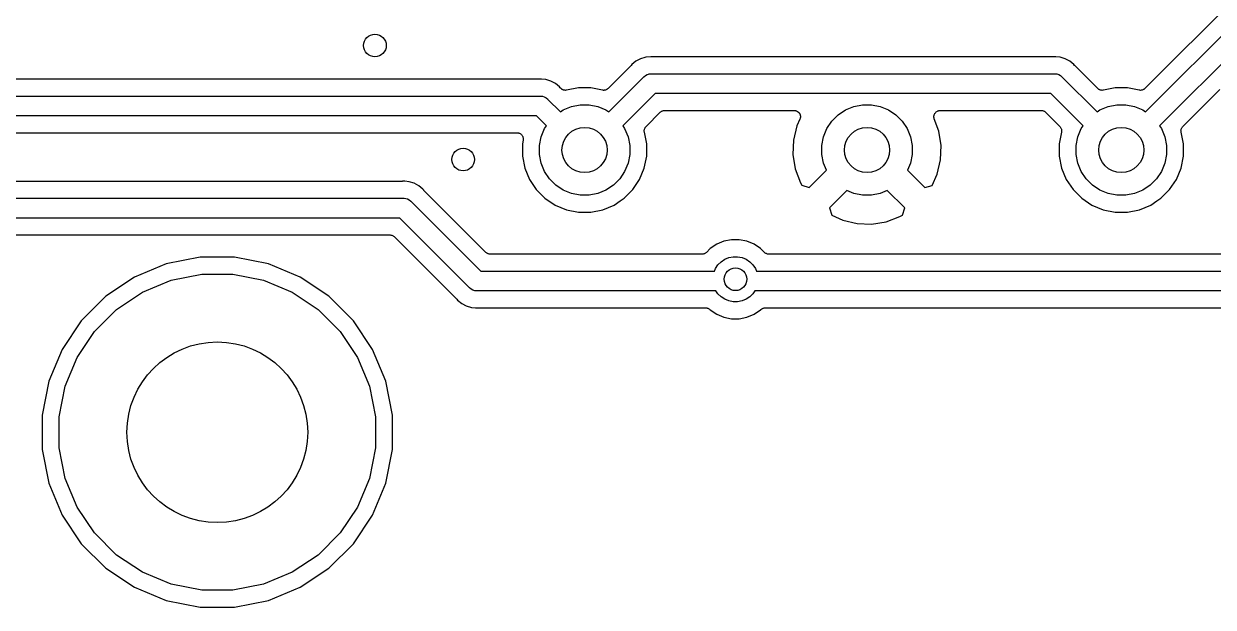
# Model space of a CAD drawing. Extents: x 13 to 148, y -136 to -18.
# Drawn here: x 73.07 to 94.13, y -54.6 to -44.26 of the extents above; entities that cross this region are included whole.
import ezdxf

# ---------------------------------------------------------------- set-up
doc = ezdxf.new("R2010")
doc.units = 0
doc.layers.add('BLACK', color=7, linetype='CONTINUOUS')

msp = doc.modelspace()

# ---------------------------------------------------------------- linework, layer by layer
at = {"layer": 'BLACK', "linetype": 'CONTINUOUS'}
for p, q in [((97.1938, -41.1344), (92.9167, -45.4115)), ((92.9284, -45.8241), (97.4202, -41.3323)), ((97.6225, -41.625), (93.1759, -46.0716)), ((83.8188, -45.0094), (83.4167, -45.4115)), ((83.8217, -45.0059), (83.8188, -45.0094)), ((83.8251, -45.0026), (83.8217, -45.0059)), ((83.8261, -45.0014), (83.8251, -45.0026)), ((83.8375, -44.9875), (83.8261, -45.0014)), ((83.9098, -44.9281), (83.8375, -44.9875)), ((83.9923, -44.884), (83.9098, -44.9281)), ((84.0666, -44.8615), (83.9923, -44.884)), ((84.0819, -44.8569), (84.0666, -44.8615)), ((84.0666, -44.8615), (84.0666, -44.8615)), ((84.0666, -44.8615), (84.0666, -44.8615)), ((84.175, -44.8477), (84.0819, -44.8569)), ((84.193, -44.8495), (84.175, -44.8477)), ((84.1976, -44.8495), (84.193, -44.8495)), ((84.2022, -44.85), (84.1976, -44.8495)), ((84.2037, -44.85), (84.2022, -44.85)), ((91.2963, -44.85), (84.2037, -44.85)), ((91.3009, -44.8495), (91.2963, -44.85)), ((91.3055, -44.8496), (91.3009, -44.8495)), ((91.307, -44.8495), (91.3055, -44.8496)), ((91.325, -44.8477), (91.307, -44.8495)), ((91.343, -44.8495), (91.325, -44.8477)), ((91.4181, -44.8569), (91.343, -44.8495)), ((91.5077, -44.884), (91.4181, -44.8569)), ((91.5902, -44.9281), (91.5077, -44.884)), ((91.6625, -44.9875), (91.5902, -44.9281)), ((91.6739, -45.0015), (91.6625, -44.9875)), ((91.6772, -45.0047), (91.6739, -45.0015)), ((91.6801, -45.0084), (91.6772, -45.0047)), ((91.6812, -45.0095), (91.6801, -45.0084)), ((92.0833, -45.4115), (91.6812, -45.0095)), ((82.1913, -45.245), (49.7057, -45.245)), ((82.1959, -45.2445), (82.1913, -45.245)), ((82.2005, -45.2446), (82.1959, -45.2445)), ((82.202, -45.2445), (82.2005, -45.2446)), ((82.22, -45.2427), (82.202, -45.2445)), ((82.238, -45.2445), (82.22, -45.2427)), ((82.3131, -45.2519), (82.238, -45.2445)), ((82.4027, -45.279), (82.3131, -45.2519)), ((83.4284, -45.8241), (84.0452, -45.2073)), ((84.0452, -45.2073), (84.0507, -45.2007)), ((84.0507, -45.2007), (84.0773, -45.1788)), ((84.0773, -45.1788), (84.1077, -45.1625)), ((84.1077, -45.1625), (84.1305, -45.1556)), ((84.1305, -45.1556), (84.1407, -45.1525)), ((84.1407, -45.1525), (84.1442, -45.1522)), ((84.1442, -45.1522), (84.1664, -45.15)), ((84.1664, -45.15), (84.175, -45.1492)), ((84.1664, -45.15), (84.1664, -45.15)), ((84.175, -45.1492), (84.1836, -45.15)), ((84.1836, -45.15), (91.3164, -45.15)), ((91.3164, -45.15), (91.325, -45.1492)), ((91.325, -45.1492), (91.3336, -45.15)), ((91.3336, -45.15), (91.3593, -45.1525)), ((91.3593, -45.1525), (91.3923, -45.1625)), ((91.3923, -45.1625), (91.4227, -45.1788)), ((91.4227, -45.1788), (91.4493, -45.2007)), ((91.4493, -45.2007), (91.4548, -45.2073)), ((91.4548, -45.2073), (92.0716, -45.8241)), ((82.4852, -45.3231), (82.4027, -45.279)), ((82.5575, -45.3825), (82.4852, -45.3231)), ((82.569, -45.3965), (82.5575, -45.3825)), ((82.5722, -45.3997), (82.569, -45.3965)), ((82.5751, -45.4034), (82.5722, -45.3997)), ((82.5762, -45.4045), (82.5751, -45.4034)), ((82.5833, -45.4115), (82.5762, -45.4045)), ((82.5911, -45.418), (82.5833, -45.4115)), ((82.599, -45.4245), (82.5911, -45.418)), ((82.5994, -45.4248), (82.599, -45.4245)), ((82.5998, -45.4251), (82.5994, -45.4248)), ((82.6088, -45.4299), (82.5998, -45.4251)), ((82.6178, -45.4349), (82.6088, -45.4299)), ((82.6183, -45.435), (82.6178, -45.4349)), ((82.6188, -45.4353), (82.6183, -45.435)), ((82.6285, -45.4382), (82.6188, -45.4353)), ((82.6383, -45.4413), (82.6285, -45.4382)), ((82.6388, -45.4414), (82.6383, -45.4413)), ((82.6393, -45.4415), (82.6388, -45.4414)), ((82.6495, -45.4426), (82.6393, -45.4415)), ((82.6596, -45.4437), (82.6495, -45.4426)), ((82.6601, -45.4437), (82.6596, -45.4437)), ((82.6606, -45.4437), (82.6601, -45.4437)), ((82.6709, -45.4427), (82.6606, -45.4437)), ((82.681, -45.4419), (82.6709, -45.4427)), ((82.682, -45.4417), (82.681, -45.4419)), ((82.6825, -45.4416), (82.682, -45.4417)), ((82.682, -45.4417), (82.682, -45.4417)), ((82.682, -45.4417), (82.682, -45.4417)), ((82.8917, -45.4), (82.6825, -45.4416)), ((83.1083, -45.4), (82.8917, -45.4)), ((83.3175, -45.4416), (83.1083, -45.4)), ((83.3277, -45.4426), (83.3175, -45.4416)), ((83.3378, -45.4437), (83.3277, -45.4426)), ((83.3383, -45.4437), (83.3378, -45.4437)), ((83.3389, -45.4437), (83.3383, -45.4437)), ((83.3491, -45.4427), (83.3389, -45.4437)), ((83.3592, -45.4418), (83.3491, -45.4427)), ((83.3597, -45.4417), (83.3592, -45.4418)), ((83.3602, -45.4416), (83.3597, -45.4417)), ((83.37, -45.4387), (83.3602, -45.4416)), ((83.3798, -45.4359), (83.37, -45.4387)), ((83.3803, -45.4356), (83.3798, -45.4359)), ((83.3808, -45.4355), (83.3803, -45.4356)), ((83.3899, -45.4306), (83.3808, -45.4355)), ((83.3989, -45.426), (83.3899, -45.4306)), ((83.3993, -45.4256), (83.3989, -45.426)), ((83.3998, -45.4254), (83.3993, -45.4256)), ((83.4078, -45.4189), (83.3998, -45.4254)), ((83.4157, -45.4126), (83.4078, -45.4189)), ((83.4164, -45.4119), (83.4157, -45.4126)), ((83.4167, -45.4115), (83.4164, -45.4118)), ((83.4164, -45.4118), (83.4164, -45.4118)), ((83.4164, -45.4118), (83.4164, -45.4119)), ((92.0911, -45.418), (92.0833, -45.4115)), ((92.099, -45.4245), (92.0911, -45.418)), ((92.0994, -45.4248), (92.099, -45.4245)), ((92.0998, -45.4251), (92.0994, -45.4248)), ((92.1088, -45.4299), (92.0998, -45.4251)), ((92.1178, -45.4349), (92.1088, -45.4299)), ((92.1183, -45.435), (92.1178, -45.4349)), ((92.1188, -45.4353), (92.1183, -45.435)), ((92.1285, -45.4383), (92.1188, -45.4353)), ((92.1383, -45.4413), (92.1285, -45.4383)), ((92.1388, -45.4414), (92.1383, -45.4413)), ((92.1393, -45.4415), (92.1388, -45.4414)), ((92.1495, -45.4426), (92.1393, -45.4415)), ((92.1596, -45.4437), (92.1495, -45.4426)), ((92.1601, -45.4437), (92.1596, -45.4437)), ((92.1606, -45.4437), (92.1601, -45.4437)), ((92.1709, -45.4427), (92.1606, -45.4437)), ((92.181, -45.4419), (92.1709, -45.4427)), ((92.182, -45.4417), (92.181, -45.4419)), ((92.1825, -45.4416), (92.182, -45.4417)), ((92.182, -45.4417), (92.182, -45.4417)), ((92.182, -45.4417), (92.182, -45.4417)), ((92.3917, -45.4), (92.1825, -45.4416)), ((92.6083, -45.4), (92.3917, -45.4)), ((92.8175, -45.4416), (92.6083, -45.4)), ((92.8277, -45.4426), (92.8175, -45.4416)), ((92.8378, -45.4437), (92.8277, -45.4426)), ((92.8383, -45.4437), (92.8378, -45.4437)), ((92.8389, -45.4437), (92.8383, -45.4437)), ((92.8491, -45.4427), (92.8389, -45.4437)), ((92.8592, -45.4418), (92.8491, -45.4427)), ((92.8597, -45.4417), (92.8592, -45.4418)), ((92.8602, -45.4416), (92.8597, -45.4417)), ((92.87, -45.4387), (92.8602, -45.4416)), ((92.8798, -45.4359), (92.87, -45.4387)), ((92.8803, -45.4356), (92.8798, -45.4359)), ((92.8808, -45.4355), (92.8803, -45.4356)), ((92.8899, -45.4306), (92.8808, -45.4355)), ((92.8989, -45.426), (92.8899, -45.4306)), ((92.8993, -45.4256), (92.8989, -45.426)), ((92.8998, -45.4254), (92.8993, -45.4256)), ((92.9078, -45.4189), (92.8998, -45.4254)), ((92.9157, -45.4126), (92.9078, -45.4189)), ((92.9164, -45.4119), (92.9157, -45.4126)), ((92.9167, -45.4115), (92.9164, -45.4118)), ((92.9164, -45.4118), (92.9164, -45.4118)), ((92.9164, -45.4118), (92.9164, -45.4119)), ((93.5885, -46.0833), (94.2438, -45.4279)), ((49.6856, -45.545), (82.2114, -45.545)), ((82.2114, -45.545), (82.22, -45.5442)), ((82.22, -45.5442), (82.2286, -45.545)), ((82.2286, -45.545), (82.2543, -45.5475)), ((82.2543, -45.5475), (82.2873, -45.5575)), ((82.2873, -45.5575), (82.3177, -45.5738)), ((82.3177, -45.5738), (82.3443, -45.5957)), ((82.3443, -45.5957), (82.3498, -45.6023)), ((82.3498, -45.6023), (82.5716, -45.8241)), ((84.2475, -45.5), (83.6759, -46.0716)), ((91.2525, -45.5), (84.2475, -45.5)), ((91.8241, -46.0716), (91.2525, -45.5)), ((82.5716, -45.8241), (82.6211, -45.791)), ((82.6211, -45.791), (82.7666, -45.7307)), ((82.7666, -45.7307), (82.9212, -45.7)), ((82.9212, -45.7), (83.0788, -45.7)), ((83.0788, -45.7), (83.2334, -45.7307)), ((83.2334, -45.7307), (83.3789, -45.791)), ((83.3789, -45.791), (83.4284, -45.8241)), ((84.0885, -46.0833), (84.3395, -45.8322)), ((84.3395, -45.8322), (84.3398, -45.832)), ((84.3398, -45.8319), (84.3406, -45.8311)), ((84.3398, -45.832), (84.3398, -45.8319)), ((84.3398, -45.8319), (84.3398, -45.8319)), ((84.3406, -45.8311), (84.3485, -45.8248)), ((84.3485, -45.8248), (84.3564, -45.8184)), ((84.3564, -45.8184), (84.357, -45.8181)), ((84.357, -45.8181), (84.3574, -45.8177)), ((84.3574, -45.8177), (84.3664, -45.8131)), ((84.3664, -45.8131), (84.3754, -45.8083)), ((84.3754, -45.8083), (84.376, -45.8081)), ((84.376, -45.8081), (84.3765, -45.8079)), ((84.3765, -45.8079), (84.3862, -45.805)), ((84.3862, -45.805), (84.3959, -45.8021)), ((84.3959, -45.8021), (84.3965, -45.802)), ((84.3965, -45.802), (84.3971, -45.8019)), ((84.3971, -45.8019), (84.4072, -45.801)), ((84.4072, -45.801), (84.4173, -45.8)), ((84.4173, -45.8), (86.7106, -45.8)), ((86.7106, -45.8), (86.7121, -45.8)), ((86.7121, -45.8), (86.7138, -45.8002)), ((86.7138, -45.8002), (86.7155, -45.8001)), ((86.7155, -45.8001), (86.7245, -45.8014)), ((86.7245, -45.8014), (86.7334, -45.8024)), ((86.7334, -45.8024), (86.7351, -45.8029)), ((86.7351, -45.8029), (86.7368, -45.8032)), ((86.7368, -45.8032), (86.7453, -45.8062)), ((86.7453, -45.8062), (86.7539, -45.8089)), ((86.7539, -45.8089), (86.7554, -45.8097)), ((86.7554, -45.8097), (86.757, -45.8103)), ((86.757, -45.8103), (86.7648, -45.8149)), ((86.7648, -45.8149), (86.7727, -45.8192)), ((86.7727, -45.8192), (86.774, -45.8203)), ((86.774, -45.8203), (86.7755, -45.8212)), ((86.7755, -45.8212), (86.7822, -45.8272)), ((86.7822, -45.8272), (86.7892, -45.833)), ((86.7892, -45.833), (86.7902, -45.8344)), ((86.7902, -45.8344), (86.7915, -45.8355)), ((86.7915, -45.8355), (86.797, -45.8427)), ((86.797, -45.8427), (86.8026, -45.8498)), ((86.8026, -45.8498), (86.8034, -45.8513)), ((86.8034, -45.8513), (86.8044, -45.8526)), ((86.8044, -45.8526), (86.8084, -45.8608)), ((86.8084, -45.8608), (86.8126, -45.8688)), ((86.8126, -45.8688), (86.813, -45.8704)), ((86.813, -45.8704), (86.8138, -45.872)), ((86.8138, -45.872), (86.8161, -45.8807)), ((86.8161, -45.8807), (86.8186, -45.8894)), ((86.8186, -45.8894), (86.8188, -45.8911)), ((86.8188, -45.8911), (86.8192, -45.8927)), ((86.8192, -45.8927), (86.8198, -45.9018)), ((87.3786, -45.99), (87.49, -45.8786)), ((87.49, -45.8786), (87.6211, -45.791)), ((87.6211, -45.791), (87.7666, -45.7307)), ((87.7666, -45.7307), (87.9212, -45.7)), ((87.9212, -45.7), (88.0788, -45.7)), ((88.0788, -45.7), (88.2334, -45.7307)), ((88.2334, -45.7307), (88.3789, -45.791)), ((88.3789, -45.791), (88.51, -45.8786)), ((88.51, -45.8786), (88.6214, -45.99)), ((89.1848, -45.8963), (89.1857, -45.8879)), ((89.1857, -45.8879), (89.1863, -45.8857)), ((89.1863, -45.8857), (89.1867, -45.8834)), ((89.1867, -45.8834), (89.1895, -45.8755)), ((89.1895, -45.8755), (89.192, -45.8674)), ((89.192, -45.8674), (89.1931, -45.8654)), ((89.1931, -45.8654), (89.1939, -45.8632)), ((89.1939, -45.8632), (89.1982, -45.8559)), ((89.1982, -45.8559), (89.2022, -45.8485)), ((89.2022, -45.8485), (89.2037, -45.8467)), ((89.2037, -45.8467), (89.2049, -45.8448)), ((89.2049, -45.8448), (89.2105, -45.8385)), ((89.2105, -45.8385), (89.2159, -45.8319)), ((89.2159, -45.8319), (89.2177, -45.8305)), ((89.2177, -45.8305), (89.2192, -45.8288)), ((89.2192, -45.8288), (89.226, -45.8237)), ((89.226, -45.8237), (89.2325, -45.8184)), ((89.2325, -45.8184), (89.2346, -45.8173)), ((89.2346, -45.8173), (89.2364, -45.8159)), ((89.2364, -45.8159), (89.244, -45.8123)), ((89.244, -45.8123), (89.2515, -45.8083)), ((89.2515, -45.8083), (89.2537, -45.8076)), ((89.2537, -45.8076), (89.2557, -45.8066)), ((89.2557, -45.8066), (89.2639, -45.8045)), ((89.2639, -45.8045), (89.2721, -45.8021)), ((89.2721, -45.8021), (89.2743, -45.8019)), ((89.2743, -45.8019), (89.2765, -45.8013)), ((89.2765, -45.8013), (89.285, -45.8008)), ((89.285, -45.8008), (89.2934, -45.8)), ((89.2934, -45.8), (91.0827, -45.8)), ((91.0827, -45.8), (91.083, -45.8)), ((91.083, -45.8), (91.0831, -45.8)), ((91.0831, -45.8), (91.0831, -45.8)), ((91.0831, -45.8), (91.0842, -45.8)), ((91.0842, -45.8), (91.0943, -45.8011)), ((91.0943, -45.8011), (91.1044, -45.8022)), ((91.1044, -45.8022), (91.105, -45.8023)), ((91.105, -45.8023), (91.1056, -45.8024)), ((91.1056, -45.8024), (91.1152, -45.8055)), ((91.1152, -45.8055), (91.125, -45.8084)), ((91.125, -45.8084), (91.1255, -45.8087)), ((91.1255, -45.8087), (91.126, -45.8089)), ((91.126, -45.8089), (91.1349, -45.8138)), ((91.1349, -45.8138), (91.1439, -45.8186)), ((91.1439, -45.8186), (91.1443, -45.819)), ((91.1443, -45.819), (91.1448, -45.8192)), ((91.1448, -45.8192), (91.1526, -45.8258)), ((91.1526, -45.8258), (91.1605, -45.8322)), ((91.1605, -45.8322), (91.4115, -46.0833)), ((92.0716, -45.8241), (92.1211, -45.791)), ((92.1211, -45.791), (92.2666, -45.7307)), ((92.2666, -45.7307), (92.4212, -45.7)), ((92.4212, -45.7), (92.5788, -45.7)), ((92.5788, -45.7), (92.7334, -45.7307)), ((92.7334, -45.7307), (92.8789, -45.791)), ((92.8789, -45.791), (92.9284, -45.8241)), ((82.1475, -45.895), (49.7499, -45.895)), ((82.3241, -46.0716), (82.1475, -45.895)), ((82.291, -46.1211), (82.3241, -46.0716)), ((83.6759, -46.0716), (83.709, -46.1211)), ((84.0701, -46.1088), (84.0749, -46.0998)), ((84.0749, -46.0998), (84.0752, -46.0994)), ((84.0752, -46.0994), (84.0755, -46.099)), ((84.0755, -46.099), (84.082, -46.0911)), ((84.082, -46.0911), (84.0885, -46.0833)), ((86.7569, -46.0732), (86.6975, -46.3239)), ((86.8106, -45.9557), (86.7569, -46.0732)), ((86.8112, -45.9541), (86.8106, -45.9557)), ((86.812, -45.9526), (86.8112, -45.9541)), ((86.8146, -45.944), (86.812, -45.9526)), ((86.8176, -45.9354), (86.8146, -45.944)), ((86.8178, -45.9337), (86.8176, -45.9354)), ((86.8183, -45.9321), (86.8178, -45.9337)), ((86.8193, -45.9231), (86.8183, -45.9321)), ((86.8205, -45.9142), (86.8193, -45.9231)), ((86.8198, -45.9018), (86.8206, -45.9108)), ((86.8206, -45.9108), (86.8204, -45.9125)), ((86.8204, -45.9125), (86.8205, -45.9142)), ((87.291, -46.1211), (87.3786, -45.99)), ((88.6214, -45.99), (88.709, -46.1211)), ((89.1834, -45.9092), (89.1837, -45.907)), ((89.1842, -45.9177), (89.1834, -45.9092)), ((89.1835, -45.9047), (89.1848, -45.8963)), ((89.1837, -45.907), (89.1835, -45.9047)), ((89.1846, -45.9261), (89.1842, -45.9177)), ((89.1852, -45.9283), (89.1846, -45.9261)), ((89.1854, -45.9306), (89.1852, -45.9283)), ((89.1878, -45.9387), (89.1854, -45.9306)), ((89.1898, -45.9469), (89.1878, -45.9387)), ((89.1903, -45.9484), (89.1898, -45.9469)), ((89.2707, -46.1643), (89.1903, -45.9484)), ((91.4115, -46.0833), (91.4118, -46.0836)), ((91.4118, -46.0836), (91.4118, -46.0836)), ((91.4118, -46.0836), (91.4119, -46.0836)), ((91.4119, -46.0836), (91.4126, -46.0843)), ((91.4126, -46.0843), (91.4189, -46.0923)), ((91.4189, -46.0923), (91.4254, -46.1002)), ((91.4254, -46.1002), (91.4256, -46.1007)), ((91.4256, -46.1007), (91.426, -46.1011)), ((91.426, -46.1011), (91.4307, -46.1102)), ((91.791, -46.1211), (91.8241, -46.0716)), ((93.1759, -46.0716), (93.209, -46.1211)), ((93.5701, -46.1088), (93.5749, -46.0998)), ((93.5749, -46.0998), (93.5752, -46.0994)), ((93.5752, -46.0994), (93.5755, -46.099)), ((93.5755, -46.099), (93.582, -46.0911)), ((93.582, -46.0911), (93.5885, -46.0833)), ((49.8714, -46.195), (81.8051, -46.195)), ((81.8051, -46.195), (81.8059, -46.195)), ((81.8059, -46.195), (81.8059, -46.195)), ((81.8059, -46.195), (81.806, -46.195)), ((81.806, -46.195), (81.8066, -46.195)), ((81.8066, -46.195), (81.817, -46.1962)), ((81.817, -46.1962), (81.8273, -46.1973)), ((81.8273, -46.1973), (81.8276, -46.1974)), ((81.8276, -46.1974), (81.828, -46.1974)), ((81.828, -46.1974), (81.838, -46.2006)), ((81.838, -46.2006), (81.8478, -46.2036)), ((81.8478, -46.2036), (81.8481, -46.2038)), ((81.8481, -46.2038), (81.8484, -46.2039)), ((81.8484, -46.2039), (81.8576, -46.209)), ((81.8576, -46.209), (81.8667, -46.2139)), ((81.8667, -46.2139), (81.8669, -46.2141)), ((81.8669, -46.2141), (81.8672, -46.2142)), ((81.8672, -46.2142), (81.8752, -46.2209)), ((81.8752, -46.2209), (81.8832, -46.2276)), ((81.8832, -46.2276), (81.8834, -46.2278)), ((81.8834, -46.2278), (81.8837, -46.228)), ((81.8837, -46.228), (81.8902, -46.2361)), ((81.8902, -46.2361), (81.8968, -46.2442)), ((81.8968, -46.2442), (81.8969, -46.2445)), ((81.8969, -46.2445), (81.8971, -46.2448)), ((81.8971, -46.2448), (81.902, -46.254)), ((81.902, -46.254), (81.9068, -46.2632)), ((81.9068, -46.2632), (81.9069, -46.2635)), ((81.9069, -46.2635), (81.9071, -46.2638)), ((81.9071, -46.2638), (81.91, -46.2739)), ((81.91, -46.2739), (81.913, -46.2837)), ((81.913, -46.2837), (81.913, -46.2841)), ((81.913, -46.2841), (81.9131, -46.2844)), ((81.9131, -46.2844), (81.9141, -46.2948)), ((81.9151, -46.3058), (81.914, -46.3161)), ((81.9141, -46.2948), (81.9151, -46.3051)), ((81.9151, -46.3051), (81.915, -46.3054)), ((81.915, -46.3054), (81.9151, -46.3058)), ((82.2, -46.4212), (82.2307, -46.2666)), ((82.2307, -46.2666), (82.291, -46.1211)), ((83.709, -46.1211), (83.7693, -46.2666)), ((83.7693, -46.2666), (83.8, -46.4212)), ((84.0563, -46.1596), (84.0574, -46.1495)), ((84.0563, -46.1601), (84.0563, -46.1596)), ((84.0563, -46.1606), (84.0563, -46.1601)), ((84.0573, -46.1709), (84.0563, -46.1606)), ((84.0581, -46.181), (84.0573, -46.1709)), ((84.0574, -46.1495), (84.0585, -46.1393)), ((84.0583, -46.182), (84.0581, -46.181)), ((84.0584, -46.1825), (84.0583, -46.182)), ((84.0583, -46.182), (84.0583, -46.182)), ((84.0583, -46.182), (84.0583, -46.182)), ((84.1, -46.3917), (84.0584, -46.1825)), ((84.0585, -46.1393), (84.0586, -46.1388)), ((84.0586, -46.1388), (84.0587, -46.1383)), ((84.0587, -46.1383), (84.0617, -46.1285)), ((84.0617, -46.1285), (84.0647, -46.1188)), ((84.0647, -46.1188), (84.065, -46.1183)), ((84.065, -46.1183), (84.0651, -46.1178)), ((84.0651, -46.1178), (84.0701, -46.1088)), ((87.2, -46.4212), (87.2307, -46.2666)), ((87.2307, -46.2666), (87.291, -46.1211)), ((88.709, -46.1211), (88.7693, -46.2666)), ((88.7693, -46.2666), (88.8, -46.4212)), ((89.3118, -46.4186), (89.2707, -46.1643)), ((91.4416, -46.1825), (91.4, -46.3917)), ((91.4307, -46.1102), (91.4355, -46.1192)), ((91.4355, -46.1192), (91.4356, -46.1197)), ((91.4356, -46.1197), (91.4359, -46.1202)), ((91.4359, -46.1202), (91.4387, -46.13)), ((91.4387, -46.13), (91.4416, -46.1398)), ((91.4416, -46.1398), (91.4417, -46.1403)), ((91.4426, -46.1724), (91.4416, -46.1825)), ((91.4417, -46.1403), (91.4418, -46.1408)), ((91.4418, -46.1408), (91.4427, -46.151)), ((91.4437, -46.1622), (91.4426, -46.1724)), ((91.4427, -46.151), (91.4437, -46.1611)), ((91.4437, -46.1611), (91.4437, -46.1617)), ((91.4437, -46.1617), (91.4437, -46.1622)), ((91.7, -46.4212), (91.7307, -46.2666)), ((91.7307, -46.2666), (91.791, -46.1211)), ((93.209, -46.1211), (93.2693, -46.2666)), ((93.2693, -46.2666), (93.3, -46.4212)), ((93.5563, -46.1596), (93.5574, -46.1495)), ((93.5563, -46.1601), (93.5563, -46.1596)), ((93.5563, -46.1606), (93.5563, -46.1601)), ((93.5573, -46.1709), (93.5563, -46.1606)), ((93.5581, -46.181), (93.5573, -46.1709)), ((93.5574, -46.1495), (93.5585, -46.1393)), ((93.5583, -46.182), (93.5581, -46.181)), ((93.5584, -46.1825), (93.5583, -46.182)), ((93.5583, -46.182), (93.5583, -46.182)), ((93.5583, -46.182), (93.5583, -46.182)), ((93.6, -46.3917), (93.5584, -46.1825)), ((93.5585, -46.1393), (93.5586, -46.1388)), ((93.5586, -46.1388), (93.5587, -46.1383)), ((93.5587, -46.1383), (93.5617, -46.1285)), ((93.5617, -46.1285), (93.5647, -46.1188)), ((93.5647, -46.1188), (93.565, -46.1183)), ((93.565, -46.1183), (93.5651, -46.1178)), ((93.5651, -46.1178), (93.5701, -46.1088)), ((81.913, -46.3265), (81.9, -46.3917)), ((81.9, -46.3917), (81.9, -46.6083)), ((81.914, -46.3161), (81.913, -46.3265)), ((82.2, -46.5788), (82.2, -46.4212)), ((83.8, -46.4212), (83.8, -46.5788)), ((84.1, -46.6083), (84.1, -46.3917)), ((86.6975, -46.3239), (86.6882, -46.5814)), ((87.2, -46.5788), (87.2, -46.4212)), ((88.8, -46.4212), (88.8, -46.5788)), ((89.3025, -46.6761), (89.3118, -46.4186)), ((91.4, -46.3917), (91.4, -46.6083)), ((91.7, -46.5788), (91.7, -46.4212)), ((93.3, -46.4212), (93.3, -46.5788)), ((93.6, -46.6083), (93.6, -46.3917)), ((81.9, -46.6083), (81.9423, -46.8209)), ((82.2307, -46.7334), (82.2, -46.5788)), ((82.291, -46.8789), (82.2307, -46.7334)), ((83.7693, -46.7334), (83.709, -46.8789)), ((83.8, -46.5788), (83.7693, -46.7334)), ((84.0577, -46.8209), (84.1, -46.6083)), ((86.6882, -46.5814), (86.7293, -46.8357)), ((87.2307, -46.7334), (87.2, -46.5788)), ((87.2825, -46.8583), (87.2307, -46.7334)), ((88.7693, -46.7334), (88.7175, -46.8583)), ((88.8, -46.5788), (88.7693, -46.7334)), ((89.2431, -46.9268), (89.3025, -46.6761)), ((91.4, -46.6083), (91.4423, -46.8209)), ((91.7307, -46.7334), (91.7, -46.5788)), ((91.791, -46.8789), (91.7307, -46.7334)), ((93.2693, -46.7334), (93.209, -46.8789)), ((93.3, -46.5788), (93.2693, -46.7334)), ((93.5577, -46.8209), (93.6, -46.6083)), ((81.9423, -46.8209), (82.0252, -47.021)), ((82.3786, -47.01), (82.291, -46.8789)), ((83.709, -46.8789), (83.6214, -47.01)), ((83.9748, -47.021), (84.0577, -46.8209)), ((86.7293, -46.8357), (86.8204, -47.0804)), ((86.9749, -47.1659), (87.2825, -46.8583)), ((88.7175, -46.8583), (89.0251, -47.1659)), ((89.1519, -47.1263), (89.2431, -46.9268)), ((91.4423, -46.8209), (91.5252, -47.021)), ((91.8786, -47.01), (91.791, -46.8789)), ((93.209, -46.8789), (93.1214, -47.01)), ((93.4748, -47.021), (93.5577, -46.8209)), ((79.7713, -47.055), (64.1705, -47.055)), ((79.7759, -47.0545), (79.7713, -47.055)), ((79.7805, -47.0546), (79.7759, -47.0545)), ((79.782, -47.0545), (79.7805, -47.0546)), ((79.8, -47.0527), (79.782, -47.0545)), ((79.818, -47.0545), (79.8, -47.0527)), ((79.8931, -47.0619), (79.818, -47.0545)), ((79.9827, -47.089), (79.8931, -47.0619)), ((80.0652, -47.1331), (79.9827, -47.089)), ((80.1375, -47.1925), (80.0652, -47.1331)), ((82.0252, -47.021), (82.1456, -47.2012)), ((82.49, -47.1214), (82.3786, -47.01)), ((82.6211, -47.209), (82.49, -47.1214)), ((83.51, -47.1214), (83.3789, -47.209)), ((83.6214, -47.01), (83.51, -47.1214)), ((83.8544, -47.2012), (83.9748, -47.021)), ((86.8204, -47.0804), (86.8443, -47.1251)), ((86.8443, -47.1251), (86.9749, -47.1659)), ((89.0251, -47.1659), (89.1519, -47.1263)), ((91.5252, -47.021), (91.6456, -47.2012)), ((91.99, -47.1214), (91.8786, -47.01)), ((92.1211, -47.209), (91.99, -47.1214)), ((93.01, -47.1214), (92.8789, -47.209)), ((93.1214, -47.01), (93.01, -47.1214)), ((93.3544, -47.2012), (93.4748, -47.021)), ((63.9705, -47.355), (79.7914, -47.355)), ((79.7914, -47.355), (79.8, -47.3542)), ((79.8, -47.3542), (79.8086, -47.355)), ((79.8086, -47.355), (79.8343, -47.3575)), ((79.8343, -47.3575), (79.8673, -47.3675)), ((79.8673, -47.3675), (79.8977, -47.3838)), ((80.149, -47.2065), (80.1375, -47.1925)), ((80.1522, -47.2097), (80.149, -47.2065)), ((80.1551, -47.2134), (80.1522, -47.2097)), ((80.1562, -47.2145), (80.1551, -47.2134)), ((81.2545, -48.3128), (80.1562, -47.2145)), ((82.1456, -47.2012), (82.2988, -47.3544)), ((82.2988, -47.3544), (82.479, -47.4748)), ((82.7666, -47.2693), (82.6211, -47.209)), ((82.9212, -47.3), (82.7666, -47.2693)), ((83.0788, -47.3), (82.9212, -47.3)), ((83.2334, -47.2693), (83.0788, -47.3)), ((83.3789, -47.209), (83.2334, -47.2693)), ((83.6287, -47.4029), (83.7012, -47.3544)), ((83.7012, -47.3544), (83.8544, -47.2012)), ((87.6417, -47.2175), (87.3341, -47.5251)), ((87.7666, -47.2693), (87.6417, -47.2175)), ((87.9212, -47.3), (87.7666, -47.2693)), ((88.0788, -47.3), (87.9212, -47.3)), ((88.2334, -47.2693), (88.0788, -47.3)), ((88.3583, -47.2175), (88.2334, -47.2693)), ((88.6659, -47.5251), (88.3583, -47.2175)), ((91.6456, -47.2012), (91.7988, -47.3544)), ((91.7988, -47.3544), (91.979, -47.4748)), ((92.2666, -47.2693), (92.1211, -47.209)), ((92.4212, -47.3), (92.2666, -47.2693)), ((92.5788, -47.3), (92.4212, -47.3)), ((92.7334, -47.2693), (92.5788, -47.3)), ((92.8789, -47.209), (92.7334, -47.2693)), ((93.1287, -47.4029), (93.2012, -47.3544)), ((93.2012, -47.3544), (93.3544, -47.2012)), ((79.8977, -47.3838), (79.9243, -47.4057)), ((79.9243, -47.4057), (79.9298, -47.4123)), ((79.9298, -47.4123), (81.1625, -48.645)), ((82.479, -47.4748), (82.6791, -47.5577)), ((82.6791, -47.5577), (82.8917, -47.6)), ((83.1083, -47.6), (83.3209, -47.5577)), ((83.3209, -47.5577), (83.521, -47.4748)), ((83.521, -47.4748), (83.6287, -47.4029)), ((83.6287, -47.4029), (83.6287, -47.4029)), ((87.3341, -47.5251), (87.3737, -47.6519)), ((88.6251, -47.6557), (88.6659, -47.5251)), ((91.979, -47.4748), (92.1791, -47.5577)), ((92.1791, -47.5577), (92.3917, -47.6)), ((92.6083, -47.6), (92.8209, -47.5577)), ((92.8209, -47.5577), (93.021, -47.4748)), ((93.021, -47.4748), (93.1287, -47.4029)), ((93.1287, -47.4029), (93.1287, -47.4029)), ((79.7275, -47.705), (63.9705, -47.705)), ((80.9602, -48.9377), (79.7275, -47.705)), ((82.8917, -47.6), (83.1083, -47.6)), ((87.3737, -47.6519), (87.5732, -47.7431)), ((87.5732, -47.7431), (87.8239, -47.8025)), ((88.0814, -47.8118), (88.3357, -47.7707)), ((88.3357, -47.7707), (88.5804, -47.6796)), ((88.5804, -47.6796), (88.6251, -47.6557)), ((92.3917, -47.6), (92.6083, -47.6)), ((87.8239, -47.8025), (88.0814, -47.8118)), ((64.1705, -48.005), (79.5577, -48.005)), ((79.5577, -48.005), (79.558, -48.005)), ((79.558, -48.005), (79.5581, -48.005)), ((79.5581, -48.005), (79.5581, -48.005)), ((79.5581, -48.005), (79.5592, -48.005)), ((79.5592, -48.005), (79.5693, -48.0061)), ((79.5693, -48.0061), (79.5794, -48.0072)), ((79.5794, -48.0072), (79.58, -48.0073)), ((79.58, -48.0073), (79.5806, -48.0074)), ((79.5806, -48.0074), (79.5902, -48.0105)), ((79.5902, -48.0105), (79.6, -48.0134)), ((79.6, -48.0134), (79.6005, -48.0137)), ((79.6005, -48.0137), (79.601, -48.0139)), ((79.601, -48.0139), (79.6099, -48.0188)), ((79.6099, -48.0188), (79.6189, -48.0236)), ((79.6189, -48.0236), (79.6193, -48.024)), ((79.6193, -48.024), (79.6198, -48.0242)), ((79.6198, -48.0242), (79.6276, -48.0307)), ((79.6276, -48.0307), (79.6355, -48.0372)), ((79.6355, -48.0372), (80.7338, -49.1356)), ((85.3384, -48.1697), (85.2238, -48.2463)), ((85.4658, -48.1169), (85.3384, -48.1697)), ((85.6011, -48.09), (85.4658, -48.1169)), ((85.7389, -48.09), (85.6011, -48.09)), ((85.8742, -48.1169), (85.7389, -48.09)), ((86.0016, -48.1697), (85.8742, -48.1169)), ((86.1162, -48.2463), (86.0016, -48.1697)), ((76.1947, -48.4), (75.5958, -48.5191)), ((76.8053, -48.4), (76.1947, -48.4)), ((77.4042, -48.5191), (76.8053, -48.4)), ((81.2624, -48.3192), (81.2545, -48.3128)), ((81.2702, -48.3258), (81.2624, -48.3192)), ((81.2707, -48.326), (81.2702, -48.3258)), ((81.2711, -48.3264), (81.2707, -48.326)), ((81.2801, -48.3312), (81.2711, -48.3264)), ((81.289, -48.3361), (81.2801, -48.3312)), ((81.2895, -48.3363), (81.289, -48.3361)), ((81.29, -48.3366), (81.2895, -48.3363)), ((81.2997, -48.3395), (81.29, -48.3366)), ((81.3094, -48.3426), (81.2997, -48.3395)), ((81.31, -48.3427), (81.3094, -48.3426)), ((81.3106, -48.3428), (81.31, -48.3427)), ((81.3206, -48.3439), (81.3106, -48.3428)), ((81.3308, -48.345), (81.3206, -48.3439)), ((81.3319, -48.345), (81.3308, -48.345)), ((81.3323, -48.345), (81.3319, -48.345)), ((81.3319, -48.345), (81.3319, -48.345)), ((81.3319, -48.345), (81.3319, -48.345)), ((85.0795, -48.345), (81.3323, -48.345)), ((85.0896, -48.344), (85.0795, -48.345)), ((85.0997, -48.3431), (85.0896, -48.344)), ((85.1003, -48.343), (85.0997, -48.3431)), ((85.1009, -48.3429), (85.1003, -48.343)), ((85.1106, -48.34), (85.1009, -48.3429)), ((85.1203, -48.3371), (85.1106, -48.34)), ((85.1209, -48.3369), (85.1203, -48.3371)), ((85.1214, -48.3367), (85.1209, -48.3369)), ((85.1304, -48.3319), (85.1214, -48.3367)), ((85.1394, -48.3273), (85.1304, -48.3319)), ((85.1398, -48.3269), (85.1394, -48.3273)), ((85.1404, -48.3266), (85.1398, -48.3269)), ((85.1483, -48.3202), (85.1404, -48.3266)), ((85.1562, -48.3139), (85.1483, -48.3202)), ((85.157, -48.3131), (85.1562, -48.3139)), ((85.1573, -48.3128), (85.157, -48.313)), ((85.157, -48.313), (85.157, -48.3131)), ((85.157, -48.3131), (85.157, -48.3131)), ((85.2238, -48.2463), (85.1573, -48.3128)), ((85.4805, -48.4355), (85.5533, -48.4054)), ((85.5533, -48.4054), (85.6306, -48.39)), ((85.6306, -48.39), (85.7094, -48.39)), ((85.7094, -48.39), (85.7867, -48.4054)), ((85.7867, -48.4054), (85.8595, -48.4355)), ((86.1827, -48.3128), (86.1162, -48.2463)), ((86.1906, -48.3192), (86.1827, -48.3128)), ((86.1984, -48.3258), (86.1906, -48.3192)), ((86.1989, -48.326), (86.1984, -48.3258)), ((86.1993, -48.3264), (86.1989, -48.326)), ((86.2083, -48.3312), (86.1993, -48.3264)), ((86.2172, -48.3361), (86.2083, -48.3312)), ((86.2177, -48.3363), (86.2172, -48.3361)), ((86.2182, -48.3366), (86.2177, -48.3363)), ((86.2279, -48.3395), (86.2182, -48.3366)), ((86.2376, -48.3426), (86.2279, -48.3395)), ((86.2382, -48.3427), (86.2376, -48.3426)), ((86.2388, -48.3428), (86.2382, -48.3427)), ((86.2488, -48.3439), (86.2388, -48.3428)), ((86.259, -48.345), (86.2488, -48.3439)), ((86.2601, -48.345), (86.259, -48.345)), ((86.2605, -48.345), (86.2601, -48.345)), ((86.2601, -48.345), (86.2601, -48.345)), ((86.2601, -48.345), (86.2601, -48.345)), ((115.438, -48.345), (86.2605, -48.345)), ((75.5958, -48.5191), (75.0316, -48.7528)), ((77.9684, -48.7528), (77.4042, -48.5191)), ((85.2971, -48.645), (85.3155, -48.6005)), ((85.3155, -48.6005), (85.3593, -48.535)), ((85.3593, -48.535), (85.415, -48.4793)), ((85.415, -48.4793), (85.4805, -48.4355)), ((85.8595, -48.4355), (85.925, -48.4793)), ((85.925, -48.4793), (85.9807, -48.535)), ((85.9807, -48.535), (86.0245, -48.6005)), ((86.0245, -48.6005), (86.0429, -48.645)), ((75.0316, -48.7528), (74.5239, -49.0921)), ((75.1737, -49.0187), (75.6833, -48.8076)), ((75.6833, -48.8076), (76.2242, -48.7)), ((76.2242, -48.7), (76.7758, -48.7)), ((76.7758, -48.7), (77.3167, -48.8076)), ((77.3167, -48.8076), (77.8263, -49.0187)), ((78.4761, -49.0921), (77.9684, -48.7528)), ((81.1625, -48.645), (85.2971, -48.645)), ((86.0429, -48.645), (115.608, -48.645)), ((74.7151, -49.3251), (75.1737, -49.0187)), ((77.8263, -49.0187), (78.2849, -49.3251)), ((80.9657, -48.9443), (80.9602, -48.9377)), ((80.9923, -48.9662), (80.9657, -48.9443)), ((81.0227, -48.9825), (80.9923, -48.9662)), ((81.0413, -48.9881), (81.0227, -48.9825)), ((81.0557, -48.9925), (81.0413, -48.9881)), ((81.0592, -48.9928), (81.0557, -48.9925)), ((81.0814, -48.995), (81.0592, -48.9928)), ((81.09, -48.9958), (81.0814, -48.995)), ((81.0814, -48.995), (81.0814, -48.995)), ((81.0986, -48.995), (81.09, -48.9958)), ((85.3259, -48.995), (81.0986, -48.995)), ((85.3593, -49.045), (85.3259, -48.995)), ((85.415, -49.1007), (85.3593, -49.045)), ((85.9807, -49.045), (85.925, -49.1007)), ((86.0141, -48.995), (85.9807, -49.045)), ((115.671, -48.995), (86.0141, -48.995)), ((74.5239, -49.0921), (74.0921, -49.5239)), ((78.9079, -49.5239), (78.4761, -49.0921)), ((80.7338, -49.1356), (80.7349, -49.1366)), ((80.7349, -49.1366), (80.7378, -49.1403)), ((80.7378, -49.1403), (80.7411, -49.1436)), ((80.7411, -49.1436), (80.7525, -49.1575)), ((80.7525, -49.1575), (80.8248, -49.2169)), ((80.8248, -49.2169), (80.9073, -49.261)), ((80.9073, -49.261), (80.9969, -49.2881)), ((85.4805, -49.1445), (85.415, -49.1007)), ((85.5533, -49.1746), (85.4805, -49.1445)), ((85.6306, -49.19), (85.5533, -49.1746)), ((85.7094, -49.19), (85.6306, -49.19)), ((85.7867, -49.1746), (85.7094, -49.19)), ((85.8595, -49.1445), (85.7867, -49.1746)), ((85.925, -49.1007), (85.8595, -49.1445)), ((74.3251, -49.7151), (74.7151, -49.3251)), ((78.2849, -49.3251), (78.6749, -49.7151)), ((80.9969, -49.2881), (81.072, -49.2955)), ((81.072, -49.2955), (81.0721, -49.2955)), ((81.0721, -49.2955), (81.09, -49.2973)), ((81.09, -49.2973), (81.1079, -49.2955)), ((81.1079, -49.2955), (81.1095, -49.2954)), ((81.1095, -49.2954), (81.1141, -49.2955)), ((81.1141, -49.2955), (81.1187, -49.295)), ((81.1187, -49.295), (85.1395, -49.295)), ((85.1395, -49.295), (85.1398, -49.295)), ((85.1398, -49.295), (85.1399, -49.295)), ((85.1399, -49.295), (85.1399, -49.295)), ((85.1399, -49.295), (85.141, -49.295)), ((85.141, -49.295), (85.1511, -49.2961)), ((85.1511, -49.2961), (85.1612, -49.2972)), ((85.1612, -49.2972), (85.1618, -49.2973)), ((85.1618, -49.2973), (85.1624, -49.2974)), ((85.1624, -49.2974), (85.172, -49.3005)), ((85.172, -49.3005), (85.1818, -49.3034)), ((85.1818, -49.3034), (85.1823, -49.3037)), ((85.1823, -49.3037), (85.1828, -49.3039)), ((85.1828, -49.3039), (85.1917, -49.3088)), ((85.1917, -49.3088), (85.2007, -49.3136)), ((85.2007, -49.3136), (85.2011, -49.314)), ((85.2011, -49.314), (85.2016, -49.3142)), ((85.2016, -49.3142), (85.2094, -49.3208)), ((85.2094, -49.3208), (85.2173, -49.3272)), ((85.2173, -49.3272), (85.2238, -49.3337)), ((85.2238, -49.3337), (85.3384, -49.4103)), ((85.3384, -49.4103), (85.4658, -49.4631)), ((85.4658, -49.4631), (85.6011, -49.49)), ((85.7389, -49.49), (85.8742, -49.4631)), ((85.8742, -49.4631), (86.0016, -49.4103)), ((86.0016, -49.4103), (86.1162, -49.3337)), ((86.1162, -49.3337), (86.1227, -49.3272)), ((86.1227, -49.3272), (86.123, -49.327)), ((86.123, -49.3269), (86.1238, -49.3261)), ((86.123, -49.327), (86.123, -49.3269)), ((86.123, -49.3269), (86.123, -49.3269)), ((86.1238, -49.3261), (86.1318, -49.3198)), ((86.1318, -49.3198), (86.1396, -49.3134)), ((86.1396, -49.3134), (86.1401, -49.3131)), ((86.1401, -49.3131), (86.1406, -49.3127)), ((86.1406, -49.3127), (86.1496, -49.3081)), ((86.1496, -49.3081), (86.1586, -49.3033)), ((86.1586, -49.3033), (86.1591, -49.3031)), ((86.1591, -49.3031), (86.1597, -49.3029)), ((86.1597, -49.3029), (86.1694, -49.3)), ((86.1694, -49.3), (86.1791, -49.2971)), ((86.1791, -49.2971), (86.1797, -49.297)), ((86.1797, -49.297), (86.1803, -49.2969)), ((86.1803, -49.2969), (86.1904, -49.296)), ((86.1904, -49.296), (86.2005, -49.295)), ((86.2005, -49.295), (115.651, -49.295)), ((74.0921, -49.5239), (73.7528, -50.0316)), ((79.2472, -50.0316), (78.9079, -49.5239)), ((85.6011, -49.49), (85.7389, -49.49)), ((74.0187, -50.1737), (74.3251, -49.7151)), ((78.6749, -49.7151), (78.9813, -50.1737)), ((73.7528, -50.0316), (73.5191, -50.5958)), ((79.4809, -50.5958), (79.2472, -50.0316)), ((73.8076, -50.6833), (74.0187, -50.1737)), ((78.9813, -50.1737), (79.1924, -50.6833)), ((73.5191, -50.5958), (73.4, -51.1947)), ((73.7, -51.2242), (73.8076, -50.6833)), ((79.1924, -50.6833), (79.3, -51.2242)), ((79.6, -51.1947), (79.4809, -50.5958)), ((73.4, -51.1947), (73.4, -51.8053)), ((73.7, -51.7758), (73.7, -51.2242)), ((79.3, -51.2242), (79.3, -51.7758)), ((79.6, -51.8053), (79.6, -51.1947)), ((73.8076, -52.3167), (73.7, -51.7758)), ((79.3, -51.7758), (79.1924, -52.3167)), ((73.4, -51.8053), (73.5191, -52.4042)), ((79.4809, -52.4042), (79.6, -51.8053)), ((73.5191, -52.4042), (73.7528, -52.9684)), ((74.0187, -52.8263), (73.8076, -52.3167)), ((79.1924, -52.3167), (78.9813, -52.8263)), ((79.2472, -52.9684), (79.4809, -52.4042)), ((74.3251, -53.2849), (74.0187, -52.8263)), ((78.9813, -52.8263), (78.6749, -53.2849)), ((73.7528, -52.9684), (74.0921, -53.4761)), ((78.9079, -53.4761), (79.2472, -52.9684)), ((74.7151, -53.6749), (74.3251, -53.2849)), ((78.6749, -53.2849), (78.2849, -53.6749)), ((74.0921, -53.4761), (74.5239, -53.9079)), ((75.1737, -53.9813), (74.7151, -53.6749)), ((78.2849, -53.6749), (77.8263, -53.9813)), ((78.4761, -53.9079), (78.9079, -53.4761)), ((74.5239, -53.9079), (75.0316, -54.2472)), ((75.6833, -54.1924), (75.1737, -53.9813)), ((77.8263, -53.9813), (77.3167, -54.1924)), ((77.9684, -54.2472), (78.4761, -53.9079)), ((75.0316, -54.2472), (75.5958, -54.4809)), ((76.2242, -54.3), (75.6833, -54.1924)), ((76.7758, -54.3), (76.2242, -54.3)), ((77.3167, -54.1924), (76.7758, -54.3)), ((77.4042, -54.4809), (77.9684, -54.2472)), ((75.5958, -54.4809), (76.1947, -54.6)), ((76.8053, -54.6), (77.4042, -54.4809)), ((76.1947, -54.6), (76.8053, -54.6))]:
    msp.add_line(p, q, dxfattribs=at)
at = {"layer": 'BLACK'}
for centre, radius in [((79.29, -44.65), 0.2), ((83, -46.5), 0.4), ((83, -46.5), 0.4), ((88, -46.5), 0.4), ((88, -46.5), 0.4), ((92.5, -46.5), 0.4), ((92.5, -46.5), 0.4), ((80.85, -46.67), 0.2), ((85.67, -48.79), 0.2), ((76.5, -51.5), 1.6), ((76.5, -51.5), 1.6)]:
    msp.add_circle(centre, radius, dxfattribs=at)

doc.saveas('drawing.dxf')
